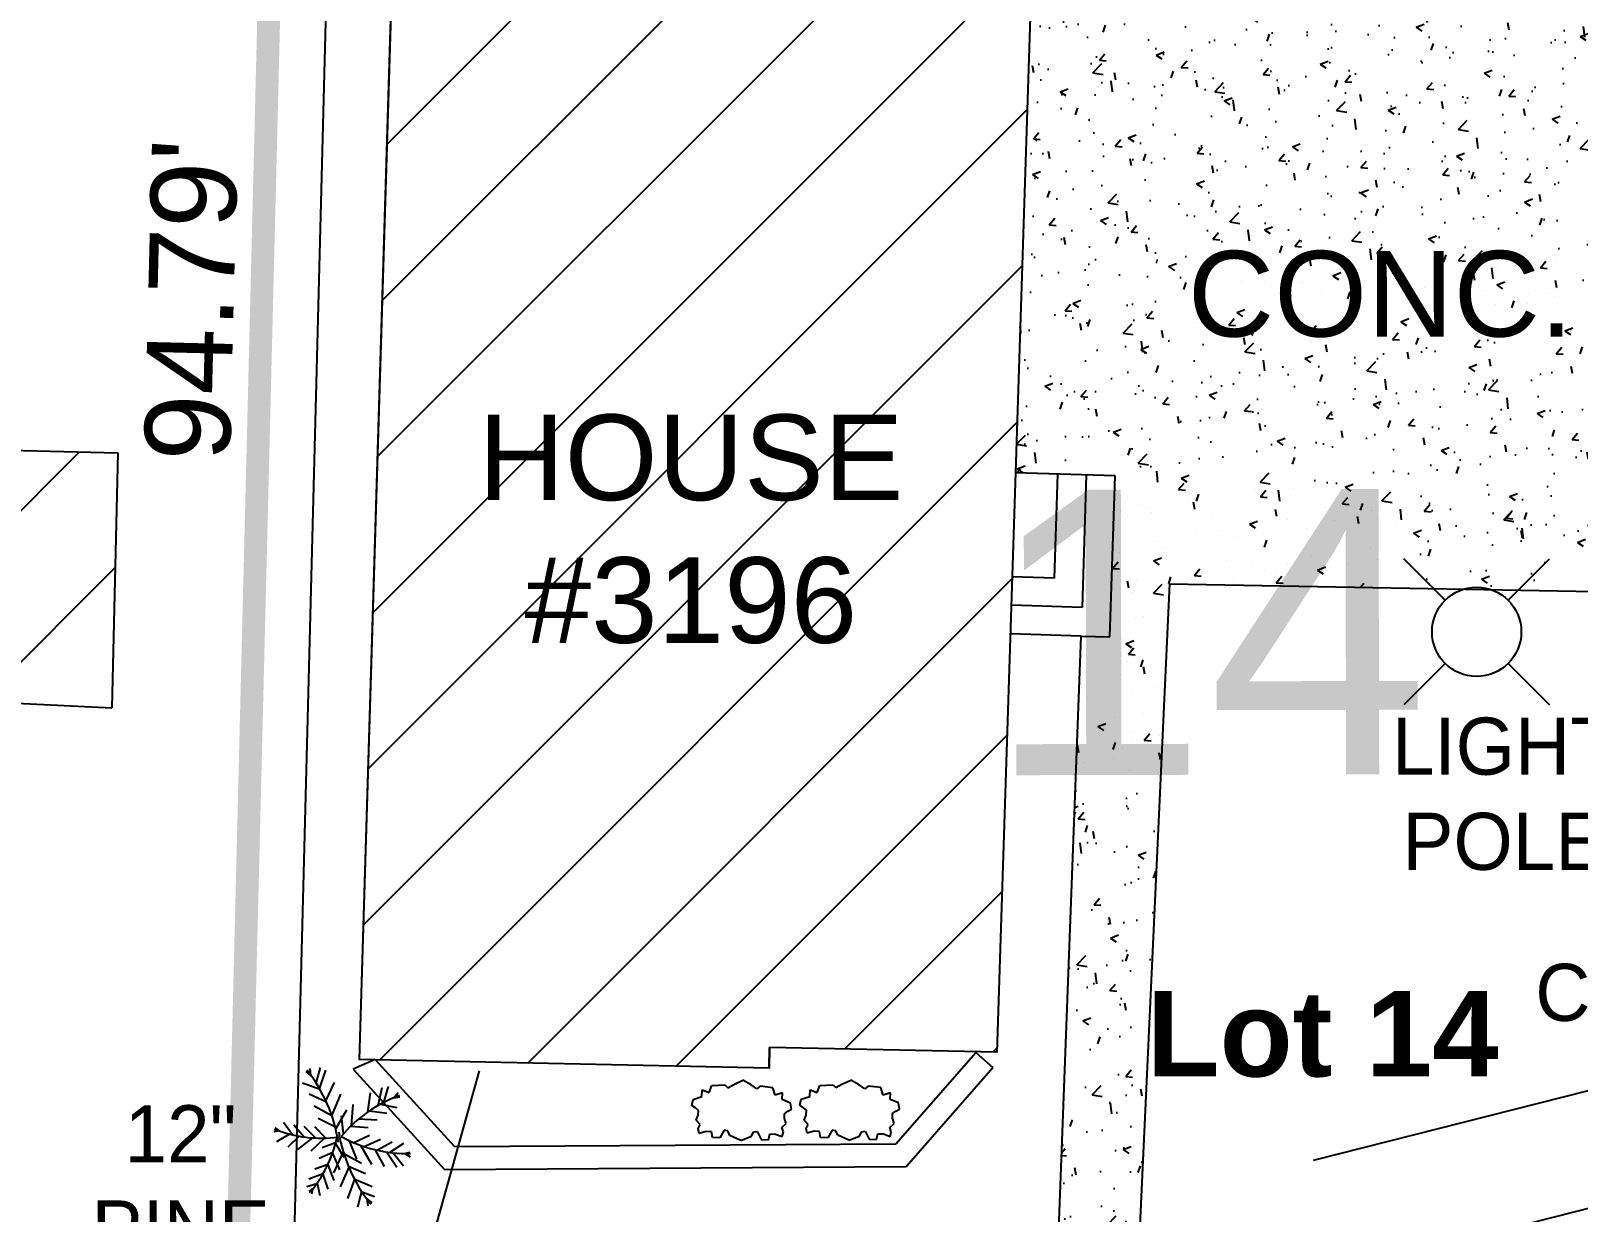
# Model space of a CAD drawing. Header units: feet. Extents: x 855601 to 859012, y 436230 to 437244.
# Drawn here: x 856559.4 to 856613.6, y 436953.2 to 436994.6 of the extents above; entities that cross this region are included whole.
import ezdxf

# ---------------------------------------------------------------- set-up
doc = ezdxf.new("R2010")
doc.units = ezdxf.units.FT
doc.header["$LTSCALE"] = 40
doc.header["$MEASUREMENT"] = 0
doc.linetypes.add('DASHED', pattern=[0.75, 0.5, -0.25])
for name, color, linetype in [('CC survey', 7, 'Continuous'), ('off', 7, 'Continuous'), ('Standard', 7, 'Continuous')]:
    doc.layers.add(name, color=color, linetype=linetype)
doc.styles.add('Style1', font='arial.ttf', dxfattribs={"height": 3})
pattern_1 = [(45, (0, 0), (-2.651650429449553, 2.651650429449553), [])]

# ---------------------------------------------------------------- blocks, each defined once
blk = doc.blocks.new('A$C1FF03A70')
at = {"layer": 'CC survey', "color": 7}
blk.add_line((966.6811406388879, 673.490654346766), (969.7380453976803, 790.864987299894), dxfattribs=at)
at = {"layer": 'CC survey', "color": 7, "style": 'Style1'}
blk.add_text('14', height=10, rotation=0.1334000015842744, dxfattribs=at).set_placement((992.1879671466304, 738.4270883713616))
blk = doc.blocks.new('A$C50A14845')
at = {"linetype": 'Continuous'}
for p, q in [((0.3453915239078924, 1.536802352115046), (0.3542738787364215, 1.771989042579662)), ((0.3542738787364215, 1.771989042579662), (0.6057265272829682, 1.674171559978276)), ((0.6057265272829682, 1.674171559978276), (0.7035433778073639, 1.925626285024919)), ((0.7035433778073639, 1.925626285024919), (1.155794633785263, 1.947799690242391)), ((1.155794633785263, 1.947799690242391), (1.259886685176753, 1.845734189380892)), ((1.259886685176753, 1.845734189380892), (1.470484659308568, 1.965354982065037)), ((1.470484659308568, 1.965354982065037), (1.780199355795048, 2.111011071538087)), ((2.078045388450846, 1.942409083305392), (1.780199355795048, 2.111011071538087)), ((2.279020811547525, 1.807244294672273), (2.078045388450846, 1.942409083305392)), ((2.390514825237915, 1.901167702511884), (2.279020811547525, 1.807244294672273)), ((2.839805296389386, 1.844945544260554), (2.390514825237915, 1.901167702511884)), ((2.918377044727094, 1.586829106672667), (2.839805296389386, 1.844945544260554)), ((3.176491459365934, 1.665401641919743), (2.918377044727094, 1.586829106672667)), ((3.167609104537405, 1.430214951513335), (3.176491459365934, 1.665401641919743)), ((-1.783482730388641e-07, 1.226003887597471), (0.0473394466098398, 1.44011130661238)), ((0.1244308025343344, 1.142797087260988), (-1.783482730388641e-07, 1.226003887597471)), ((0.0473394466098398, 1.44011130661238), (0.3453915239078924, 1.536802352115046)), ((0.22889295197092, 1.050531031796709), (0.1244308025343344, 1.142797087260988)), ((3.45751902309712, 1.31131819752045), (3.167609104537405, 1.430214951513335)), ((3.358221780159511, 1.020665690710302), (3.488574330927804, 1.094250017369632)), ((3.488574330927804, 1.094250017369632), (3.45751902309712, 1.31131819752045)), ((0.1473439516266808, 0.7101411076146178), (0.2226012840401381, 0.8839404594618827)), ((0.2887829788960516, 0.5575979989953339), (0.1473439516266808, 0.7101411076146178)), ((0.2226012840401381, 0.8839404594618827), (0.22889295197092, 1.050531031796709)), ((0.2244353075511754, 0.4128268883214332), (0.2887829788960516, 0.5575979989953339)), ((3.150198025861755, 0.4495302177965641), (3.302739996579476, 0.5909704721998423)), ((3.240806196583435, 0.7699511559912935), (3.247097864514217, 0.9365417283843271)), ((3.302739996579476, 0.5909704721998423), (3.240806196583435, 0.7699511559912935)), ((3.247097864514217, 0.9365417283843271), (3.358221780159511, 1.020665690710302)), ((0.2573411058401689, 0.2447559353313409), (0.2244353075511754, 0.4128268883214332)), ((0.4954866892658174, 0.3142692154506221), (0.2573411058401689, 0.2447559353313409)), ((0.6914740211796016, 0.3068673126399517), (0.4954866892658174, 0.3142692154506221)), ((0.7228994270553812, 0.09959857794456184), (0.6914740211796016, 0.3068673126399517)), ((0.9776829587062821, 0.08997610426740721), (0.7228994270553812, 0.09959857794456184)), ((1.135036204941571, 0.3588091493002139), (0.9776829587062821, 0.08997610426740721)), ((1.261687774560414, 0.3343990216380917), (1.135036204941571, 0.3588091493002139)), ((1.324361770879477, 0.1750172286992893), (1.261687774560414, 0.3343990216380917)), ((1.713383748661727, -1.023756340146065e-06), (1.324361770879477, 0.1750172286992893)), ((1.713383748661727, -1.023756340146065e-06), (2.088712365599349, 0.1461498076678254)), ((2.088712365599349, 0.1461498076678254), (2.163229501689784, 0.3003502686624415)), ((2.163229501689784, 0.3003502686624415), (2.291361463721842, 0.3151379226474091)), ((2.291361463721842, 0.3151379226474091), (2.427989215357229, 0.03520202339859679)), ((2.427989215357229, 0.03520202339859679), (2.682772746891715, 0.02557954972144216)), ((2.682772746891715, 0.02557954972144216), (2.729742273804732, 0.2298875232809223)), ((2.729742273804732, 0.2298875232809223), (2.925729605834931, 0.2224856204702519)), ((2.925729605834931, 0.2224856204702519), (3.157953619258478, 0.13520777359372)), ((3.203442753641866, 0.3003179654479027), (3.150198025861755, 0.4495302177965641)), ((3.157953619258478, 0.13520777359372), (3.203442753641866, 0.3003179654479027))]:
    blk.add_line(p, q, dxfattribs=at)
blk = doc.blocks.new('A$C52BE2C88')
for p, q in [((1.490282130194828, 4.345317962695844), (1.644023258937523, 4.895212044182699)), ((1.624192371149547, 4.122955118597019), (1.014408222166821, 4.340931431914214)), ((1.316267609130591, 4.602343233069405), (1.138510052813217, 4.745738880534191)), ((1.30489668471273, 4.611516069970094), (1.27461255621165, 4.857181853440125)), ((1.609993988997303, 4.14772296679439), (1.82437866134569, 4.801334844203666)), ((1.830740734701976, 3.722163921629544), (2.132749277167022, 4.371436585613992)), ((1.850942007731646, 3.678036973404232), (1.237633301527239, 3.952841049816925)), ((2.039329812745564, 3.202415515261237), (2.354655549977906, 3.961934304330498)), ((3.297447921475396, 3.330670171708334), (3.391727990005165, 4.003419571206905)), ((3.657512368401513, 3.559870139404666), (3.795185529044829, 4.187209735508077)), ((3.854061093181372, 3.667286728683393), (4.028350642998703, 4.228318472974934)), ((4.210328981280327, 3.833667657512706), (4.416235730983317, 3.860311577329412)), ((4.223500573658384, 3.83537203510059), (4.363726569688879, 4.011360803327989)), ((2.039329812745564, 3.202415515261237), (1.422343790763989, 3.534539790882263)), ((2.172651768312789, 2.747896221873816), (2.566044565406628, 3.404478553798981)), ((2.728933418169618, 2.865299624565523), (2.787682142807171, 3.598837711208034)), ((3.356683666585013, 3.371478040353395), (3.962580458959565, 3.292955355078448)), ((3.743861250113696, 3.60850632149959), (4.320018261787482, 3.487619344843552)), ((0.209647748968564, 2.662949163408484), (0.05605244950857013, 2.769370727415662)), ((0.6570265656337142, 2.531926610739902), (0.345147303538397, 2.960241310705896)), ((1.058607654180378, 2.456662888347637), (0.7013087013037875, 2.874624146905262)), ((1.47543207462877, 2.418599177966826), (1.072291633812711, 2.826213210297283)), ((1.822372601716779, 2.417251180624589), (1.438953503384255, 2.81757926865248)), ((2.160564637626521, 2.796074014855549), (1.558923351578414, 3.107586762460414)), ((2.446430117008276, 2.572669411136303), (2.370333100436255, 3.192317291570362)), ((2.697569472715259, 2.835143146279734), (3.311870882171206, 2.79061345680384)), ((2.984642790397629, 3.092423710157163), (3.620631784549914, 3.0565743346815)), ((0.1998224534327164, 2.669756815244909), (-4.208413884043694e-07, 2.636810284224339)), ((0.5479655583621934, 2.559147953172214), (0.09310867555905133, 2.289586600265466)), ((0.8953938920749351, 2.482592530490365), (0.4929387174779549, 2.100542090192903)), ((1.357093920232728, 2.425338702974841), (0.8368156132055447, 2.015490541758481)), ((1.783232719870284, 2.416030951892026), (1.301476477994584, 1.961553396249656)), ((2.171212167246267, 2.251685370982159), (1.702744129812345, 2.077652549836785)), ((2.164361152448691, 2.22452502156375), (2.462282724212855, 1.755134011560585)), ((2.649303032900207, 2.327686725882813), (2.899418034125119, 1.67965062300209)), ((2.805655145435594, 2.258378471131437), (3.362149941385724, 2.522315313690342)), ((3.166406409465708, 2.122500202967785), (3.746260192012414, 2.386198456806596)), ((3.614243730902672, 1.997091007884592), (4.150595882209018, 2.289671090780757)), ((4.060973707120866, 1.916336963709909), (4.554264625418, 2.237638431484811)), ((2.073575856396928, 1.919060281710699), (1.596071731415577, 1.70694660540903)), ((2.061577202868648, 1.884229720337316), (2.30322483216878, 1.304340777860489)), ((2.437681862036698, 1.936437992437277), (2.091711596236564, 1.200730421114713)), ((2.453866331139579, 1.883483670651913), (3.074696357361972, 1.53906796319643)), ((3.041589839267544, 2.165846414281987), (3.431901674019173, 1.502045955916401)), ((3.544251523679122, 2.013681564480066), (3.875726037658751, 1.420718553417828)), ((3.96287360531278, 1.93040741502773), (4.318354632006958, 1.395484890206717)), ((4.184979436220601, 1.901446669537108), (4.550583254196681, 1.441590916714631)), ((4.577316805371083, 1.875354330288246), (4.778899187920615, 1.925073854450602)), ((4.590211773524061, 1.878534824878443), (4.78464551421348, 1.765261275344528)), ((1.730595131637529, 1.165761586336885), (1.234417610801756, 0.9808880016789772)), ((1.90461702668108, 1.498462268325966), (1.435667797457427, 1.328736250230577)), ((1.725404237397015, 1.156870404607616), (1.892991755157709, 0.6301562524167821)), ((1.894866836257279, 1.477719841059297), (2.105643199174665, 0.9307323241955601)), ((2.629680904559791, 1.401243941218127), (2.325525977299549, 0.7062853191164322)), ((2.618276163353585, 1.428624542721082), (3.214721017400734, 1.182057121885009)), ((1.506365403067321, 0.8211032266844995), (1.158992231590673, 0.7138352288166061)), ((1.37278599885758, 0.6464358234661631), (1.229510124423541, 0.5433961034868844)), ((1.363620823714882, 0.6398445038939826), (1.329756796243601, 0.4515965631580912)), ((1.518029889790341, 0.8373058311408386), (1.61314844363369, 0.40646789240418)), ((2.830195936257951, 0.9766343653318472), (2.583049908629619, 0.3053859333158471)), ((2.823999632382765, 0.988429524935782), (3.454769132775255, 0.7207030710414983)), ((3.07979850389529, 0.5514916395768523), (2.931891108397394, -1.897569745779037e-07)), ((3.093940846039914, 0.5298694288358092), (3.536824342678301, 0.3710857155965641)), ((3.25652596692089, 0.2963241514516994), (3.435792559990659, 0.1548195611103438)), ((3.267993422457948, 0.287272283108905), (3.300878224661574, 0.04194108780939132))]:
    blk.add_line(p, q)
for centre, radius, start, end in [((-3.039689610595815, 1.465798215242103), 5.367706954421815, 8.543945129952586, 38.29064343566066), ((6.095336039434187, -0.667282058740966), 4.879733594928923, 110.1894962468586, 139.9361945529986), ((1.665952569572255, 6.806224948959425), 4.39176023543603, 248.0995818002721, 277.8462801092666), ((-1.853990060975775, 3.252571224526037), 4.147773555689585, 318.5390639574211, 348.2857622622186), ((7.579012906760909, 3.478836461377796), 5.367706954421815, 189.1508989000788, 218.8975972044921), ((4.70469586958643, 6.753425109956879), 4.879733594928923, 241.2920405412592, 271.0387388486325)]:
    blk.add_arc(centre, radius, start, end)

msp = doc.modelspace()

# ---------------------------------------------------------------- hatches: boundary and pattern name
h = msp.add_hatch()
h.set_pattern_fill('ANSI31', color=251, scale=30, style=0)
h.set_pattern_definition(pattern_1)
h.paths.add_polyline_path([(856594.4399999998, 436995.8269999999), (856572.0539999999, 436996.3499999999), (856570.9169999999, 436958.5559999999), (856585.2629999999, 436958.256), (856585.2781335169, 436958.9796847862), (856593.2489999998, 436958.8130000001)])
h.paths.add_polyline_path([(856574.6033214821, 436981.9061454189), (856590.4464319869, 436981.9061454189), (856590.4464319869, 436972.2485737955), (856574.6033214821, 436972.2485737955)], flags=24)
h = msp.add_hatch()
h.set_pattern_fill('AR-CONC', color=256, scale=0.4, style=0)
h.set_pattern_definition([(50, (0, 0), (2.869040730403014, -0.2510085399303805), [0.3, -3.3]), (355, (0, 0), (-0.5550053344520001, 3.008768534800048), [0.24, -2.64]), (100.4514, (0.23908672, -0.02091736), (2.314037526856086, 2.757758168243814), [0.2549607600000001, -2.804568448]), (46.18420000000001, (0, 0.8), (4.268964194502578, -0.6620760573160723), [0.45, -4.95]), (96.6356, (0.35574698, 0.744826772), (3.738650822194813, 3.896471483601767), [0.382441152, -4.206852]), (351.1842, (0, 0.8), (3.738647780534509, 3.896474403701299), [0.36, -3.96]), (21, (0.4, 0.6000000000000001), (2.387628208473847, -1.610475562661355), [0.3, -3.3]), (326.0000000000001, (0.4, 0.6000000000000001), (0.9732613276863269, 2.900600180187412), [0.24, -2.64]), (71.4514, (0.598968932, 0.465793576), (3.36089051432596, 1.29012198683981), [0.2549607600000001, -2.804568448]), (37.50000000000001, (0, 0), (0.04863942126916268, 1.331575415325246), [0, -2.608, 0, -2.68, 0, -2.65]), (7.499999999999999, (0, 0), (1.052278149768594, 1.577646847529441), [0, -1.528, 0, -2.548, 0, -1.01]), (327.5, (-0.892, 0), (2.135289744689636, -0.0902194869375192), [0, -1, 0, -3.12, 0, -4.14]), (317.5, (-1.292, 0), (2.332744677369545, 0.4004199293292706), [0, -1.3, 0, -2.072, 0, -2.94])])
h.paths.add_polyline_path([(856618.0689999999, 436974.889), (856618.8150000001, 436995.469), (856594.44, 436995.827), (856593.9023834058, 436979.1189054445), (856597.3860888422, 436979.0068102055), (856597.2044827213, 436973.3628396305), (856596.205, 436973.395), (856595.025, 436942.151), (856591.1851523112, 436937.9283668703), (856594.5715002033, 436937.6998467748), (856594.57, 436937.673), (856598.605, 436937.4189999999), (856598.6025858382, 436937.3253917338), (856599.8771390487, 436937.1973920156), (856597.7630000002, 436942.1200000001), (856599.2989999999, 436975.227)])
h.paths.add_polyline_path([(856599.4715375495, 436987.6379179748), (856613.9026425972, 436987.6379179748), (856613.9026425972, 436983.033552354), (856599.4715375495, 436983.033552354)], flags=24)
h = msp.add_hatch()
h.set_pattern_fill('ANSI31', color=251, scale=30, style=0)
h.set_pattern_definition(pattern_1)
h.paths.add_polyline_path([(856562.2296927606, 436970.8810261397), (856562.4385168527, 436979.8193361385), (856554.4406992439, 436980.0061876801), (856554.6509072281, 436989.0037324899), (856528.658, 436989.611), (856528.258704761, 436972.5199422075)])
h.paths.add_polyline_path([(856534.7074363776, 436982.7636742587), (856550.5505468824, 436982.7636742587), (856550.5505468824, 436973.1061026353), (856534.7074363776, 436973.1061026353)], flags=24)

# ---------------------------------------------------------------- linework, layer by layer
for p, q in [((856570.917, 436958.556), (856572.054, 436996.35)), ((856594.44, 436995.827), (856593.249, 436958.813)), ((856554.440699244, 436980.0061876801), (856562.4385168527, 436979.8193361386)), ((856562.4385168527, 436979.8193361386), (856562.2296927605, 436970.8810261397)), ((856597.3860888423, 436979.0068102055), (856593.9023834056, 436979.1189054445)), ((856595.2698380178, 436975.4261258126), (856595.3871233992, 436979.0711309448)), ((856596.2427409333, 436974.3943031556), (856596.3866061207, 436979.0389705752)), ((856597.2044827215, 436973.3628396304), (856597.3860888423, 436979.0068102055)), ((856595.2698380178, 436975.4261258126), (856593.7850980243, 436975.4739003124)), ((856596.2371603696, 436974.3944827215), (856593.7529376546, 436974.4744175909)), ((856596.205, 436973.395), (856593.7207772849, 436973.4749348694)), ((856596.205, 436973.395), (856597.2044827215, 436973.3628396305)), ((856585.263, 436958.256), (856585.2781335171, 436958.9796847863)), ((856593.249, 436958.813), (856585.2781335171, 436958.9796847863)), ((856571.46498003, 436958.5623062362), (856570.691, 436958.224)), ((856585.263, 436958.256), (856570.917, 436958.556)), ((856571.46498003, 436958.5623062362), (856574.2424897808, 436955.5131213129)), ((856589.7081330825, 436955.6058272455), (856592.5069923985, 436958.8038651134)), ((856592.5069923985, 436958.8038651134), (856593.109, 436958.277)), ((856570.691, 436958.224), (856573.891, 436954.711)), ((856590.073, 436954.808), (856593.109, 436958.277)), ((856574.2424897808, 436955.5131213129), (856589.7081330825, 436955.6058272455)), ((856573.891, 436954.711), (856590.073, 436954.808))]:
    msp.add_line(p, q)
at = {"linetype": 'Continuous'}
for p, q in [((856608.9514745222, 436974.6495254894), (856607.5028549307, 436976.0981450963)), ((856611.1625254895, 436974.6495254777), (856612.6111450964, 436976.0981450693)), ((856608.9514745106, 436972.4384745223), (856607.5028549038, 436970.9898549307)), ((856611.1625254778, 436972.4384745106), (856612.6111450694, 436970.9898549037)), ((856584.0304629476, 436957.6897142786), (856584.340177644, 436957.8353703681)), ((856584.6380236767, 436957.6667683799), (856584.340177644, 436957.8353703681)), ((856582.9053698122, 436957.2611616487), (856582.914252167, 436957.4963483391)), ((856582.914252167, 436957.4963483391), (856583.1657048155, 436957.3985308565)), ((856583.1657048155, 436957.3985308565), (856583.263521666, 436957.6499855816)), ((856583.263521666, 436957.6499855816), (856583.715772922, 436957.6721589868)), ((856583.715772922, 436957.6721589868), (856583.8198649734, 436957.5700934859)), ((856583.8198649734, 436957.5700934859), (856584.0304629476, 436957.6897142786)), ((856584.8389990998, 436957.5316035912), (856584.6380236767, 436957.6667683799)), ((856584.9504931135, 436957.6255269991), (856584.8389990998, 436957.5316035912)), ((856585.3997835846, 436957.5693048408), (856584.9504931135, 436957.6255269991)), ((856585.478355333, 436957.3111884032), (856585.3997835846, 436957.5693048408)), ((856585.7364697476, 436957.3897609385), (856585.478355333, 436957.3111884032)), ((856585.7275873928, 436957.1545742481), (856585.7364697476, 436957.3897609385)), ((856582.5599781099, 436956.9503631842), (856582.6073177349, 436957.1644706032)), ((856582.6844090908, 436956.8671563838), (856582.5599781099, 436956.9503631842)), ((856582.6073177349, 436957.1644706032), (856582.9053698122, 436957.2611616487)), ((856582.7888712402, 436956.7748903284), (856582.6844090908, 436956.8671563838)), ((856582.7825795723, 436956.608299756), (856582.7888712402, 436956.7748903284)), ((856586.0174973113, 436957.0356774941), (856585.7275873928, 436957.1545742481)), ((856585.8070761528, 436956.6609010249), (856585.9182000684, 436956.7450249873)), ((856585.9182000684, 436956.7450249873), (856586.0485526192, 436956.8186093139)), ((856586.0485526192, 436956.8186093139), (856586.0174973113, 436957.0356774941)), ((856582.7073222399, 436956.4345004042), (856582.7825795723, 436956.608299756)), ((856582.8487612671, 436956.2819572955), (856582.7073222399, 436956.4345004042)), ((856582.7844135958, 436956.1371861849), (856582.8487612671, 436956.2819572955)), ((856585.7101763141, 436956.1738895143), (856585.8627182848, 436956.3153297688)), ((856585.8007844848, 436956.4943104525), (856585.8070761528, 436956.6609010249)), ((856585.8627182848, 436956.3153297688), (856585.8007844848, 436956.4943104525)), ((856582.8173193941, 436955.9691152319), (856582.7844135958, 436956.1371861849)), ((856583.0554649775, 436956.038628512), (856582.8173193941, 436955.9691152319)), ((856583.2514523094, 436956.0312266092), (856583.0554649775, 436956.038628512)), ((856583.2828777153, 436955.8239578745), (856583.2514523094, 436956.0312266092)), ((856583.537661247, 436955.8143354008), (856583.2828777153, 436955.8239578745)), ((856583.6950144932, 436956.0831684459), (856583.537661247, 436955.8143354008)), ((856583.8216660628, 436956.0587583182), (856583.6950144932, 436956.0831684459)), ((856583.8843400591, 436955.8993765253), (856583.8216660628, 436956.0587583182)), ((856584.2733620369, 436955.7243582728), (856583.8843400591, 436955.8993765253)), ((856584.2733620369, 436955.7243582728), (856584.6486906538, 436955.8705091042)), ((856584.6486906538, 436955.8705091042), (856584.7232077899, 436956.0247095652)), ((856584.7232077899, 436956.0247095652), (856584.851339752, 436956.0394972192)), ((856584.851339752, 436956.0394972192), (856584.9879675036, 436955.75956132)), ((856584.9879675036, 436955.75956132), (856585.2427510351, 436955.7499388463)), ((856585.2427510351, 436955.7499388463), (856585.289720562, 436955.9542468198)), ((856585.289720562, 436955.9542468198), (856585.4857078941, 436955.946844917)), ((856585.4857078941, 436955.946844917), (856585.7179319075, 436955.8595670701)), ((856585.7634210419, 436956.024677262), (856585.7101763141, 436956.1738895143)), ((856585.7179319075, 436955.8595670701), (856585.7634210419, 436956.024677262))]:
    msp.add_line(p, q, dxfattribs=at)
at = {"color": 252}
for p, q in [((856599.299, 436975.227), (856597.763, 436942.12)), ((856599.299, 436975.227), (856618.069, 436974.889)), ((856595.025, 436942.151), (856596.205, 436973.395))]:
    msp.add_line(p, q, dxfattribs=at)
at = {"const_width": 0.8}
msp.add_lwpolyline([(856568.2834547185, 437017.4097454775), (856567.823, 436998.806), (856565.4776316144, 436904.0461143063), (856619.9773526088, 436898.922832982), (856624.33, 437005.971), (856624.6762318411, 437014.4861588495)], dxfattribs=at)
msp.add_lwpolyline([(856572.054, 436996.35), (856594.44, 436995.827), (856593.249, 436958.813), (856585.2781335171, 436958.9796847863), (856585.263, 436958.256), (856570.917, 436958.556)], close=True)
at = {"linetype": 'Continuous'}
msp.add_circle((856610.057, 436973.544), 1.563449132442327, dxfattribs=at)
at = {"layer": 'off'}
msp.add_line((856528.2587047609, 436972.5199422076), (856562.2296927605, 436970.8810261397), dxfattribs=at)
at = {"layer": 'Standard', "linetype": 'DASHED'}
msp.add_line((856623.716992897, 436959.9414804761, 854), (856571.567930353, 436946.7166529401), dxfattribs=at)
at = {"layer": 'Standard'}
for p, q in [((856557.9320135675, 436896.8769455511), (856575.1170487808, 436958.164104383)), ((856624.7002547132, 436956.0642138872, 854), (856572.5511921692, 436942.8393863513))]:
    msp.add_line(p, q, dxfattribs=at)

# ---------------------------------------------------------------- block references
for name, p in [('A$C52BE2C88', (856567.9056663986, 436953.3887034631)), ('A$C50A14845', (856586.3440312218, 436955.7294243597))]:
    msp.add_blockref(name, p)
at = {"layer": 'CC survey'}
msp.add_blockref('A$C1FF03A70', (855600.6774568207, 436230.09), dxfattribs=at)

# ---------------------------------------------------------------- texts
at = {"insert": (856563.5054531937, 436985.2097020749), "char_height": 3, "attachment_point": 2, "rotation": 88.58218191269647, "style": 'Style1'}
msp.add_mtext("94.79'", dxfattribs=at)
at = {"char_height": 3, "attachment_point": 2, "style": 'Style1'}
for s, insert in [('CONC.', (856606.6870900734, 436986.8879179748)), ('HOUSE\\P#3196', (856582.5248767345, 436981.1561454189)), ('{\\fArial|b1|i0|c0|p34;Lot 14}', (856604.6620146558, 436960.9646496632))]:
    msp.add_mtext(s, dxfattribs=dict(at, insert=insert))
at = {"color": 250, "char_height": 2, "attachment_point": 8}
for s, insert in [('{\\C7;LIGHT\\PPOLE}', (856611.0284841673, 436965.1751799271)), ('{\\C7;CLEANOUT}', (856619.3924237323, 436959.8835999836)), ('{\\C7;12"\\PPINE}', (856564.64437374, 436951.6218627304))]:
    msp.add_mtext(s, dxfattribs=dict(at, insert=insert))

doc.saveas('drawing.dxf')
